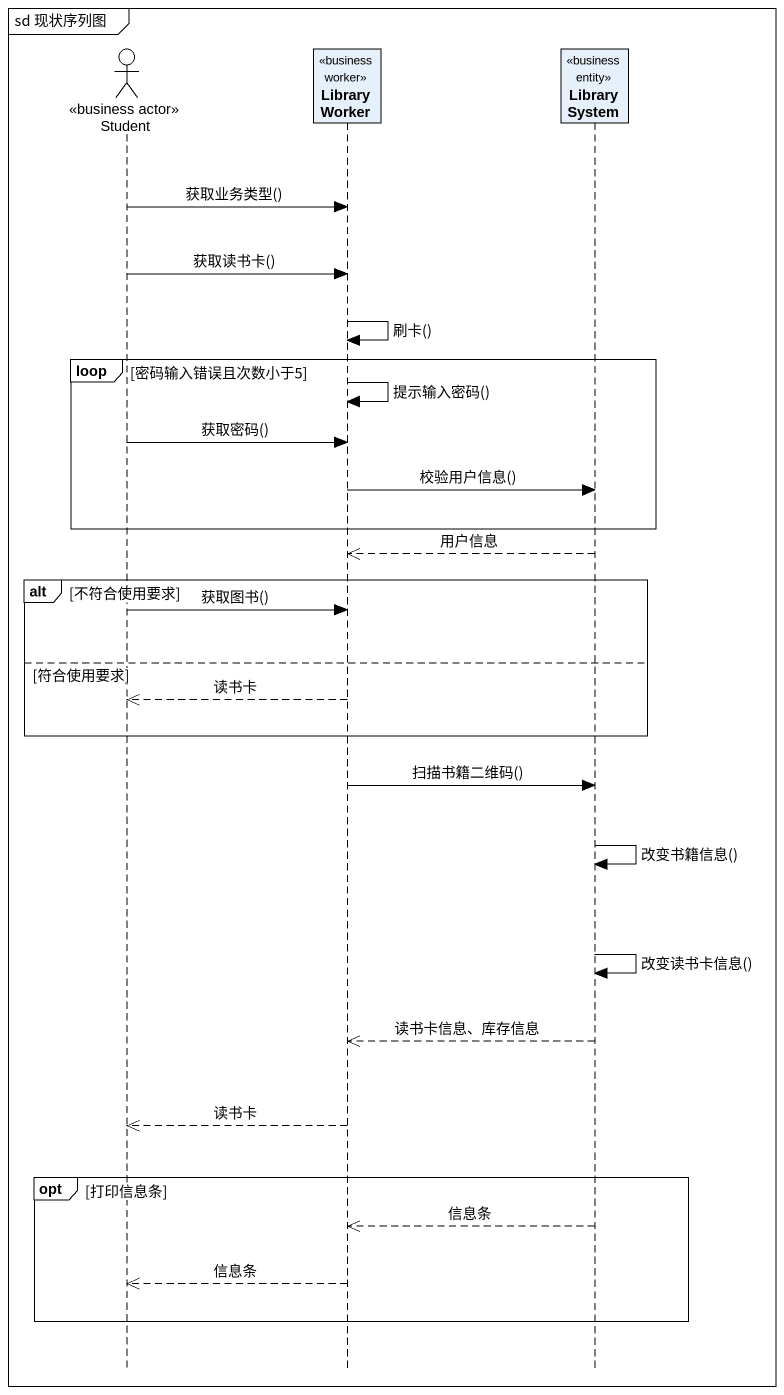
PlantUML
@startuml
mainframe sd 现状序列图
hide footbox
actor Student <<business actor>>
participant LibraryWorker <<business worker>>
participant LibrarySystem <<business entity>>

Student -> LibraryWorker : 获取业务类型()
Student -> LibraryWorker : 获取读书卡()
LibraryWorker -> LibraryWorker : 刷卡()
loop 密码输入错误且次数小于5
  LibraryWorker -> LibraryWorker : 提示输入密码()
  Student -> LibraryWorker : 获取密码()
  LibraryWorker -> LibrarySystem : 校验用户信息()
end
LibrarySystem -->> LibraryWorker : 用户信息
alt 不符合使用要求
  Student -> LibraryWorker : 获取图书()
else 符合使用要求
  LibraryWorker -->> Student : 读书卡
end
LibraryWorker -> LibrarySystem : 扫描书籍二维码()
LibrarySystem -> LibrarySystem : 改变书籍信息()
LibrarySystem -> LibrarySystem : 改变读书卡信息()
LibrarySystem -->> LibraryWorker : 读书卡信息、库存信息
LibraryWorker -->> Student : 读书卡
opt 打印信息条
  LibrarySystem -->> LibraryWorker : 信息条
  LibraryWorker -->> Student : 信息条
end
@enduml
